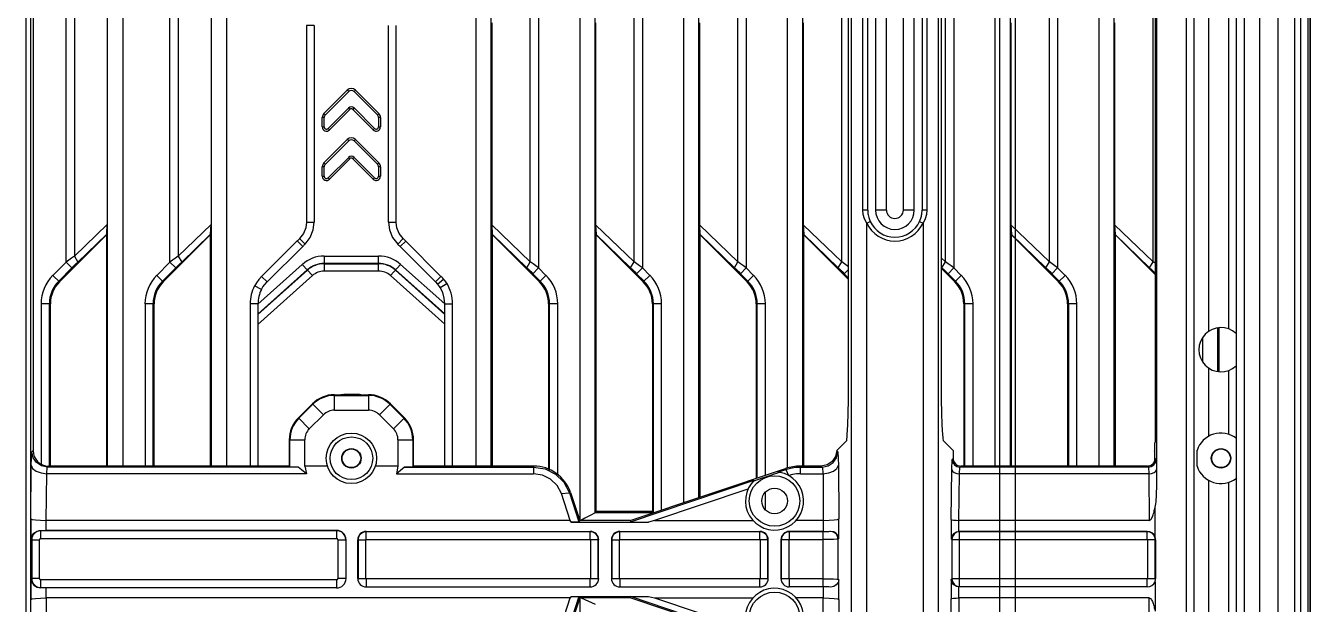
# Model space of a CAD drawing. Header units: millimetres. Extents: x -3132 to 28633, y 682 to 5849.
# Drawn here: x 23894 to 24059.4, y 2579.9 to 2654.5 of the extents above; entities that cross this region are included whole.
import ezdxf

# ---------------------------------------------------------------- set-up
doc = ezdxf.new("R2010")
doc.units = ezdxf.units.MM

# ---------------------------------------------------------------- blocks, each defined once
blk = doc.blocks.new('rtjg')
at = {"linetype": 'Continuous'}
for p, q in [((18584.99, 2275.81), (18584.99, 2508.9)), ((18598.36, 2275.81), (18598.36, 2508.9)), ((18582.99, 2275.81), (18582.99, 2507.99)), ((18596.36, 2275.81), (18596.36, 2507.99)), ((18736.69, 2026.71), (18736.69, 2500.91)), ((18737.58, 2500.5), (18737.58, 2027.12)), ((18737.87, 2027.12), (18737.87, 2500.5)), ((18733.7, 2496.98), (18733.7, 2030.64)), ((18731.37, 2031.98), (18731.37, 2495.64)), ((18729.37, 2494.41), (18729.37, 2033.21)), ((18630.42, 2487.27), (18630.42, 2275.81)), ((18632.41, 2275.81), (18632.41, 2485.28)), ((18643.79, 2473.9), (18643.79, 2268.81)), ((18645.78, 2269.79), (18645.78, 2471.91)), ((18657.16, 2460.53), (18657.16, 2271.1)), ((18659.15, 2271.77), (18659.15, 2458.54)), ((18670.53, 2447.16), (18670.53, 2275.56)), ((18672.52, 2275.81), (18672.52, 2445.17)), ((18678.76, 2431.12), (18678.76, 2096.5)), ((18690.02, 2103.73), (18690.02, 2423.89)), ((18697.27, 2420.42), (18697.27, 2275.81)), ((18572.44, 2418.77), (18572.44, 2108.85)), ((18573.06, 2418.77), (18573.06, 2108.85)), ((18573.39, 2418.77), (18573.39, 2277.8)), ((18699.26, 2275.81), (18699.26, 2418.43)), ((18678.43, 2286.08), (18678.43, 2416.54)), ((18690.35, 2416.54), (18690.35, 2286.08)), ((18710.64, 2407.05), (18710.64, 2275.81)), ((18727.37, 2405.97), (18727.37, 2293.48)), ((18728.37, 2121.65), (18728.37, 2405.97)), ((18712.63, 2275.81), (18712.63, 2405.06)), ((18680.27, 2308.81), (18680.27, 2398.81)), ((18680.89, 2308.81), (18680.89, 2398.81)), ((18681.89, 2398.81), (18681.89, 2308.81)), ((18683.3, 2308.81), (18683.3, 2398.81)), ((18685.47, 2398.81), (18685.47, 2308.81)), ((18686.89, 2308.81), (18686.89, 2398.81)), ((18687.89, 2398.81), (18687.89, 2308.81)), ((18688.51, 2398.81), (18688.51, 2308.81)), ((18721.89, 2396.04), (18721.89, 2131.58)), ((18717.89, 2394.42), (18717.89, 2278.83)), ((18718.1, 2394.42), (18718.1, 2272.9)), ((18722.89, 2395.32), (18722.89, 2132.3)), ((18724.83, 2293.19), (18724.83, 2395.32)), ((18638.5, 2338.49), (18638.5, 2301.34)), ((18651.87, 2338.49), (18651.87, 2301.34)), ((18665.24, 2338.49), (18665.24, 2301.34)), ((18691.98, 2338.49), (18691.98, 2301.34)), ((18705.35, 2338.49), (18705.35, 2301.34)), ((18577.64, 2302.08), (18577.64, 2337.75)), ((18578.71, 2336.98), (18578.71, 2302.85)), ((18591.01, 2302.08), (18591.01, 2337.75)), ((18592.08, 2336.98), (18592.08, 2302.85)), ((18637.43, 2302.12), (18637.43, 2337.71)), ((18650.8, 2302.12), (18650.8, 2337.71)), ((18664.17, 2302.12), (18664.17, 2337.71)), ((18677.54, 2302.12), (18677.54, 2337.71)), ((18690.91, 2302.12), (18690.91, 2337.71)), ((18704.28, 2302.12), (18704.28, 2337.71)), ((18717.65, 2302.12), (18717.65, 2337.71)), ((18582.95, 2332.88), (18582.95, 2306.95)), ((18596.32, 2332.88), (18596.32, 2306.95)), ((18632.47, 2332.92), (18632.47, 2306.91)), ((18645.84, 2332.92), (18645.84, 2306.91)), ((18659.21, 2332.92), (18659.21, 2306.91)), ((18672.58, 2332.92), (18672.58, 2306.91)), ((18699.32, 2332.92), (18699.32, 2306.91)), ((18712.69, 2332.92), (18712.69, 2306.91)), ((18609.61, 2332.57), (18608.61, 2332.57)), ((18608.61, 2332.57), (18608.61, 2307.26)), ((18609.61, 2332.57), (18609.61, 2307.26)), ((18619.16, 2307.26), (18619.16, 2332.57)), ((18620.16, 2307.26), (18620.16, 2332.57)), ((18613.86, 2324.25), (18610.86, 2321.25)), ((18611.04, 2321.08), (18614.04, 2324.08)), ((18614.04, 2324.08), (18613.86, 2324.25)), ((18614.92, 2324.25), (18614.74, 2324.08)), ((18614.74, 2324.08), (18617.74, 2321.08)), ((18617.92, 2321.25), (18614.92, 2324.25)), ((18610.86, 2321.25), (18611.04, 2321.08)), ((18614.04, 2321.96), (18611.4, 2319.32)), ((18611.58, 2319.14), (18614.21, 2321.78)), ((18614.21, 2321.78), (18614.04, 2321.96)), ((18614.74, 2321.96), (18614.57, 2321.78)), ((18614.57, 2321.78), (18617.2, 2319.14)), ((18617.38, 2319.32), (18614.74, 2321.96)), ((18617.74, 2321.08), (18617.92, 2321.25)), ((18610.89, 2320.72), (18610.64, 2320.72)), ((18610.64, 2319.53), (18610.64, 2320.72)), ((18610.89, 2319.53), (18610.89, 2320.72)), ((18618.14, 2320.72), (18617.89, 2320.72)), ((18617.89, 2320.72), (18617.89, 2319.53)), ((18618.14, 2320.72), (18618.14, 2319.53)), ((18610.64, 2319.53), (18610.89, 2319.53)), ((18611.4, 2319.32), (18611.58, 2319.14)), ((18617.2, 2319.14), (18617.38, 2319.32)), ((18617.89, 2319.53), (18618.14, 2319.53)), ((18613.86, 2317.89), (18610.86, 2314.89)), ((18611.04, 2314.71), (18614.04, 2317.71)), ((18614.04, 2317.71), (18613.86, 2317.89)), ((18614.92, 2317.89), (18614.74, 2317.71)), ((18614.74, 2317.71), (18617.74, 2314.71)), ((18617.92, 2314.89), (18614.92, 2317.89)), ((18610.86, 2314.89), (18611.04, 2314.71)), ((18614.04, 2315.59), (18611.4, 2312.96)), ((18611.58, 2312.78), (18614.21, 2315.42)), ((18614.21, 2315.42), (18614.04, 2315.59)), ((18614.74, 2315.59), (18614.57, 2315.42)), ((18614.57, 2315.42), (18617.2, 2312.78)), ((18617.38, 2312.96), (18614.74, 2315.59)), ((18617.74, 2314.71), (18617.92, 2314.89)), ((18610.89, 2314.36), (18610.64, 2314.36)), ((18610.64, 2313.17), (18610.64, 2314.36)), ((18610.64, 2313.17), (18610.89, 2313.17)), ((18610.89, 2313.17), (18610.89, 2314.36)), ((18618.14, 2314.36), (18617.89, 2314.36)), ((18617.89, 2314.36), (18617.89, 2313.17)), ((18617.89, 2313.17), (18618.14, 2313.17)), ((18618.14, 2314.36), (18618.14, 2313.17)), ((18611.4, 2312.96), (18611.58, 2312.78)), ((18617.2, 2312.78), (18617.38, 2312.96)), ((18680.89, 2308.81), (18680.27, 2308.81)), ((18680.32, 2308.23), (18680.27, 2308.81)), ((18680.49, 2307.67), (18680.32, 2308.23)), ((18680.89, 2308.81), (18680.92, 2308.33)), ((18683.3, 2308.81), (18681.89, 2308.81)), ((18686.89, 2308.81), (18685.47, 2308.81)), ((18687.85, 2308.29), (18687.89, 2308.81)), ((18688.51, 2308.81), (18687.89, 2308.81)), ((18688.46, 2308.24), (18688.29, 2307.67)), ((18688.51, 2308.81), (18688.46, 2308.24)), ((18582.95, 2306.95), (18578.71, 2302.85)), ((18582.88, 2305.69), (18582.95, 2306.95)), ((18596.32, 2306.95), (18592.08, 2302.85)), ((18596.25, 2305.69), (18596.32, 2306.95)), ((18608.61, 2307.26), (18609.61, 2307.26)), ((18619.16, 2307.26), (18620.16, 2307.26)), ((18632.47, 2306.91), (18632.54, 2305.64)), ((18637.43, 2302.12), (18632.47, 2306.91)), ((18650.8, 2302.12), (18645.84, 2306.91)), ((18645.84, 2306.91), (18645.91, 2305.64)), ((18664.17, 2302.12), (18659.21, 2306.91)), ((18659.21, 2306.91), (18659.28, 2305.64)), ((18672.58, 2306.91), (18672.65, 2305.64)), ((18677.54, 2302.12), (18672.58, 2306.91)), ((18680.76, 2307.13), (18680.49, 2307.67)), ((18680.76, 2307.13), (18681.21, 2307.34)), ((18680.76, 2220.49), (18680.76, 2307.13)), ((18681.07, 2307.71), (18681.21, 2307.34)), ((18687.57, 2307.34), (18687.72, 2307.75)), ((18687.57, 2307.34), (18688.02, 2307.13)), ((18688.29, 2307.67), (18688.02, 2307.13)), ((18688.02, 2307.13), (18688.02, 2220.49)), ((18704.28, 2302.12), (18699.32, 2306.91)), ((18699.32, 2306.91), (18699.39, 2305.64)), ((18717.65, 2302.12), (18712.69, 2306.91)), ((18712.69, 2306.91), (18712.76, 2305.64)), ((18576.79, 2299.55), (18582.85, 2305.61)), ((18579.17, 2302.11), (18582.88, 2305.69)), ((18582.85, 2305.61), (18582.88, 2305.69)), ((18582.85, 2305.61), (18582.85, 2275.81)), ((18590.16, 2299.55), (18596.22, 2305.61)), ((18592.54, 2302.11), (18596.25, 2305.69)), ((18596.22, 2305.61), (18596.25, 2305.69)), ((18596.22, 2305.61), (18596.22, 2275.81)), ((18607.42, 2304.83), (18602.82, 2300.25)), ((18608.12, 2304.12), (18607.42, 2304.83)), ((18608.43, 2304.43), (18607.72, 2305.13)), ((18620.35, 2304.42), (18621.06, 2305.13)), ((18621.39, 2304.8), (18620.68, 2304.09)), ((18625.93, 2300.26), (18621.39, 2304.8)), ((18632.55, 2305.64), (18636.97, 2301.37)), ((18632.56, 2275.81), (18632.56, 2305.62)), ((18632.56, 2305.62), (18638.61, 2299.55)), ((18645.92, 2305.64), (18650.34, 2301.37)), ((18645.93, 2305.62), (18651.98, 2299.55)), ((18645.93, 2269.94), (18645.93, 2305.62)), ((18659.29, 2305.64), (18663.71, 2301.37)), ((18659.3, 2305.62), (18665.35, 2299.55)), ((18659.3, 2271.82), (18659.3, 2305.62)), ((18672.66, 2305.64), (18677.08, 2301.37)), ((18672.67, 2275.81), (18672.67, 2305.62)), ((18672.67, 2305.62), (18678.43, 2299.85)), ((18699.4, 2305.64), (18703.82, 2301.37)), ((18699.41, 2305.62), (18705.46, 2299.55)), ((18699.41, 2275.81), (18699.41, 2305.62)), ((18712.77, 2305.64), (18717.19, 2301.37)), ((18712.78, 2305.62), (18717.89, 2300.5)), ((18712.78, 2275.81), (18712.78, 2305.62)), ((18603.53, 2299.54), (18608.12, 2304.12)), ((18620.68, 2304.09), (18625.23, 2299.54)), ((18577.64, 2302.08), (18575.95, 2300.39)), ((18578.39, 2301.34), (18577.64, 2302.08)), ((18578.71, 2302.85), (18579.17, 2302.11)), ((18591.01, 2302.08), (18589.32, 2300.39)), ((18591.76, 2301.34), (18591.01, 2302.08)), ((18592.08, 2302.85), (18592.54, 2302.11)), ((18608.07, 2301.8), (18602.36, 2296.68)), ((18609.37, 2300.35), (18608.07, 2301.8)), ((18610.89, 2302.88), (18617.9, 2302.88)), ((18610.89, 2302.88), (18610.89, 2300.94)), ((18617.9, 2301.93), (18610.89, 2301.93)), ((18610.89, 2301.89), (18617.9, 2301.89)), ((18617.9, 2300.94), (18617.9, 2302.88)), ((18620.71, 2301.8), (18619.42, 2300.36)), ((18626.42, 2296.71), (18620.71, 2301.8)), ((18636.97, 2301.37), (18637.43, 2302.12)), ((18650.34, 2301.37), (18650.8, 2302.12)), ((18663.71, 2301.37), (18664.17, 2302.12)), ((18677.08, 2301.37), (18677.54, 2302.12)), ((18690.91, 2302.12), (18690.35, 2302.66)), ((18690.45, 2301.37), (18690.91, 2302.12)), ((18703.82, 2301.37), (18704.28, 2302.12)), ((18717.19, 2301.37), (18717.65, 2302.12)), ((18717.89, 2301.95), (18717.65, 2302.12)), ((18575.95, 2300.39), (18576.79, 2299.55)), ((18576.7, 2299.65), (18578.39, 2301.34)), ((18589.32, 2300.39), (18590.16, 2299.55)), ((18590.07, 2299.65), (18591.76, 2301.34)), ((18608.7, 2301.09), (18602.36, 2295.4)), ((18602.36, 2295.34), (18608.73, 2301.06)), ((18602.36, 2294.07), (18609.37, 2300.35)), ((18603.53, 2299.54), (18602.82, 2300.25)), ((18617.9, 2300.94), (18610.89, 2300.94)), ((18619.42, 2300.36), (18626.42, 2294.09)), ((18620.05, 2301.06), (18626.42, 2295.36)), ((18626.42, 2295.42), (18620.08, 2301.1)), ((18625.23, 2299.54), (18625.93, 2300.26)), ((18625.5, 2299.25), (18626.27, 2299.89)), ((18638.5, 2301.34), (18637.76, 2300.6)), ((18638.71, 2299.65), (18637.76, 2300.6)), ((18639.45, 2300.39), (18638.5, 2301.34)), ((18638.61, 2299.55), (18639.45, 2300.39)), ((18651.87, 2301.34), (18651.13, 2300.6)), ((18652.08, 2299.65), (18651.13, 2300.6)), ((18652.82, 2300.39), (18651.87, 2301.34)), ((18651.98, 2299.55), (18652.82, 2300.39)), ((18665.24, 2301.34), (18664.5, 2300.6)), ((18665.45, 2299.65), (18664.5, 2300.6)), ((18666.19, 2300.39), (18665.24, 2301.34)), ((18665.35, 2299.55), (18666.19, 2300.39)), ((18678.43, 2301.16), (18677.87, 2300.6)), ((18678.43, 2300.04), (18677.87, 2300.6)), ((18690.35, 2301.3), (18692.09, 2299.55)), ((18691.98, 2301.34), (18691.24, 2300.6)), ((18692.19, 2299.65), (18691.24, 2300.6)), ((18692.93, 2300.39), (18691.98, 2301.34)), ((18692.09, 2299.55), (18692.93, 2300.39)), ((18705.35, 2301.34), (18704.61, 2300.6)), ((18705.56, 2299.65), (18704.61, 2300.6)), ((18706.3, 2300.39), (18705.35, 2301.34)), ((18705.46, 2299.55), (18706.3, 2300.39)), ((18602.81, 2298.56), (18601.91, 2299.02)), ((18625.82, 2298.83), (18626.67, 2299.36)), ((18575.62, 2296.73), (18574.44, 2296.73)), ((18574.44, 2296.73), (18574.44, 2276.05)), ((18575.49, 2275.81), (18575.49, 2296.73)), ((18575.62, 2275.81), (18575.62, 2296.73)), ((18588.99, 2296.73), (18587.81, 2296.73)), ((18587.81, 2296.73), (18587.81, 2275.81)), ((18588.86, 2275.81), (18588.86, 2296.73)), ((18588.99, 2275.81), (18588.99, 2296.73)), ((18602.36, 2296.73), (18601.36, 2296.73)), ((18601.36, 2296.73), (18601.36, 2275.81)), ((18602.36, 2296.73), (18602.36, 2275.81)), ((18626.42, 2296.71), (18627.42, 2296.72)), ((18626.42, 2275.81), (18626.42, 2296.71)), ((18627.42, 2275.81), (18627.42, 2296.71)), ((18640.97, 2296.73), (18639.78, 2296.73)), ((18639.78, 2296.73), (18639.78, 2275.37)), ((18639.92, 2275.3), (18639.92, 2296.73)), ((18640.97, 2274.68), (18640.97, 2296.73)), ((18654.34, 2296.73), (18653.15, 2296.73)), ((18653.15, 2296.73), (18653.15, 2269.94)), ((18653.29, 2269.81), (18653.29, 2296.73)), ((18654.34, 2270.16), (18654.34, 2296.73)), ((18667.71, 2296.73), (18666.52, 2296.73)), ((18666.52, 2296.73), (18666.52, 2274.24)), ((18666.66, 2274.28), (18666.66, 2296.73)), ((18667.71, 2274.63), (18667.71, 2296.73)), ((18694.45, 2296.73), (18693.26, 2296.73)), ((18693.26, 2296.73), (18693.26, 2275.81)), ((18693.4, 2275.81), (18693.4, 2296.73)), ((18694.45, 2275.81), (18694.45, 2296.73)), ((18707.82, 2296.73), (18706.63, 2296.73)), ((18706.63, 2296.73), (18706.63, 2275.81)), ((18706.77, 2275.81), (18706.77, 2296.73)), ((18707.82, 2275.81), (18707.82, 2296.73)), ((18726, 2288.02), (18726, 2293.6)), ((18726.15, 2288), (18726.15, 2293.62)), ((18724.01, 2292.35), (18724.01, 2289.27)), ((18728.32, 2292.9), (18728.32, 2288.72)), ((18724.83, 2279.66), (18724.83, 2288.43)), ((18727.37, 2288.13), (18727.37, 2279.91)), ((18612.2, 2285.01), (18612.37, 2285.01)), ((18612.2, 2283.01), (18612.2, 2285.01)), ((18612.2, 2284.92), (18616.58, 2284.92)), ((18613.36, 2285.04), (18613.45, 2285.08)), ((18613.45, 2285.08), (18615.32, 2285.08)), ((18615.42, 2285.04), (18615.32, 2285.08)), ((18616.41, 2285.01), (18616.58, 2285.01)), ((18616.58, 2285.01), (18616.58, 2283.01)), ((18607.56, 2282.03), (18609.37, 2283.84)), ((18607.62, 2281.97), (18609.43, 2283.77)), ((18609.37, 2283.84), (18610.78, 2282.42)), ((18618, 2282.42), (18619.41, 2283.84)), ((18619.35, 2283.77), (18621.15, 2281.97)), ((18619.41, 2283.84), (18621.22, 2282.03)), ((18608.97, 2280.62), (18607.56, 2282.03)), ((18610.78, 2282.42), (18608.97, 2280.62)), ((18612.2, 2283.01), (18616.58, 2283.01)), ((18619.8, 2280.62), (18618, 2282.42)), ((18621.22, 2282.03), (18619.8, 2280.62)), ((18606.39, 2279.2), (18608.39, 2279.2)), ((18606.39, 2279.2), (18606.39, 2275.81)), ((18606.48, 2275.72), (18606.48, 2279.2)), ((18608.39, 2275.81), (18608.39, 2279.2)), ((18620.39, 2279.2), (18622.39, 2279.2)), ((18620.39, 2279.2), (18620.39, 2275.81)), ((18622.3, 2279.2), (18622.3, 2275.72)), ((18622.39, 2275.81), (18622.39, 2279.2)), ((18676.89, 2277.81), (18678.18, 2279.1)), ((18690.6, 2279.1), (18691.89, 2277.81)), ((18728.32, 2279.42), (18728.32, 2274.2)), ((18573.16, 2275.94), (18573.24, 2277.65)), ((18573.39, 2277.8), (18573.24, 2277.65)), ((18677.04, 2277.65), (18676.89, 2277.8)), ((18677.04, 2277.65), (18677.11, 2275.94)), ((18691.7, 2275.38), (18691.75, 2276.67)), ((18691.89, 2276.8), (18691.75, 2276.67)), ((18691.89, 2277.81), (18691.89, 2276.8)), ((18717.82, 2277.74), (18717.86, 2277.84)), ((18717.82, 2277.74), (18717.82, 2276.46)), ((18718.03, 2276.67), (18717.89, 2276.8)), ((18723.31, 2275.78), (18723.31, 2277.84)), ((18573.11, 2269.02), (18573.16, 2275.94)), ((18575.17, 2274.83), (18575.21, 2275.68)), ((18607.55, 2275.68), (18575.21, 2275.68)), ((18575.25, 2275.68), (18575.38, 2275.81)), ((18606.39, 2275.81), (18575.38, 2275.81)), ((18606.39, 2275.81), (18606.48, 2275.72)), ((18608.6, 2274.83), (18607.55, 2275.68)), ((18611.3, 2275.81), (18608.39, 2275.81)), ((18608.39, 2275.81), (18608.6, 2274.83)), ((18620.39, 2275.81), (18617.48, 2275.81)), ((18620.39, 2275.81), (18620.18, 2274.83)), ((18621.23, 2275.68), (18620.18, 2274.83)), ((18622.3, 2275.72), (18621.23, 2275.68)), ((18621.23, 2275.68), (18637.86, 2275.68)), ((18622.39, 2275.81), (18622.3, 2275.72)), ((18637.86, 2275.81), (18622.39, 2275.81)), ((18637.86, 2275.81), (18637.86, 2274.83)), ((18650.31, 2268.81), (18670.3, 2275.5)), ((18669.33, 2275.03), (18670.34, 2275.38)), ((18670.3, 2275.5), (18670.34, 2275.38)), ((18670.35, 2275.38), (18670.69, 2274.6)), ((18674.9, 2275.81), (18672.21, 2275.81)), ((18672.21, 2274.83), (18672.21, 2275.81)), ((18672.21, 2275.68), (18675.03, 2275.68)), ((18674.9, 2275.81), (18675.03, 2275.68)), ((18675.07, 2275.68), (18675.1, 2274.83)), ((18677.11, 2275.94), (18677.16, 2269.02)), ((18691.65, 2268.91), (18691.7, 2275.38)), ((18692.7, 2274.83), (18692.74, 2275.68)), ((18717.04, 2275.68), (18692.74, 2275.68)), ((18692.76, 2275.68), (18692.89, 2275.81)), ((18716.89, 2275.81), (18692.89, 2275.81)), ((18716.89, 2275.81), (18717.02, 2275.68)), ((18717.04, 2275.68), (18717.08, 2274.83)), ((18718.08, 2275.38), (18718.1, 2272.9)), ((18575.1, 2268.81), (18575.15, 2274.83)), ((18608.6, 2274.83), (18575.15, 2274.83)), ((18620.18, 2274.83), (18637.86, 2274.83)), ((18650.34, 2268.63), (18666.28, 2274.01)), ((18667.18, 2274.19), (18666.83, 2274.07)), ((18667.6, 2274.33), (18667.18, 2274.19)), ((18668.51, 2274.63), (18667.6, 2274.33)), ((18668.86, 2274.75), (18668.51, 2274.63)), ((18669.15, 2274.85), (18668.86, 2274.75)), ((18669.27, 2274.89), (18669.15, 2274.85)), ((18672.21, 2274.83), (18675.1, 2274.83)), ((18675.13, 2274.83), (18675.17, 2268.81)), ((18692.64, 2268.81), (18692.69, 2274.83)), ((18717.09, 2274.83), (18692.69, 2274.83)), ((18717.09, 2274.83), (18717.14, 2268.81)), ((18724.83, 2253.66), (18724.83, 2273.96)), ((18727.37, 2273.71), (18727.37, 2253.91)), ((18641.43, 2272.26), (18642.45, 2272.38)), ((18642.58, 2268.81), (18641.43, 2272.26)), ((18642.46, 2272.35), (18642.6, 2272.4)), ((18642.46, 2272.35), (18643.67, 2268.63)), ((18642.6, 2272.4), (18643.8, 2268.81)), ((18665.46, 2272.83), (18653.43, 2268.81)), ((18667.71, 2270.19), (18667.71, 2272.43)), ((18717.89, 2266.71), (18717.89, 2270.52)), ((18573.11, 2269.02), (18573.11, 2266.31)), ((18642.58, 2268.81), (18575.1, 2268.81)), ((18575.1, 2267.52), (18575.1, 2268.81)), ((18642.7, 2268.6), (18642.58, 2268.81)), ((18643.67, 2268.63), (18642.7, 2268.6)), ((18642.7, 2268.6), (18652.67, 2268.6)), ((18643.8, 2268.81), (18643.67, 2268.63)), ((18650.31, 2268.81), (18643.8, 2268.81)), ((18645.79, 2269.79), (18645.13, 2269.44)), ((18645.79, 2269.8), (18645.83, 2269.84)), ((18653.26, 2269.8), (18645.79, 2269.8)), ((18645.83, 2269.84), (18645.93, 2269.94)), ((18653.15, 2269.94), (18645.93, 2269.94)), ((18650.31, 2268.81), (18650.34, 2268.63)), ((18650.34, 2268.63), (18652.67, 2268.6)), ((18653.43, 2268.81), (18652.67, 2268.6)), ((18653.29, 2269.81), (18653.15, 2269.94)), ((18653.43, 2268.81), (18666.09, 2268.81)), ((18675.17, 2268.81), (18671.68, 2268.81)), ((18675.17, 2268.81), (18675.17, 2267.39)), ((18677.16, 2266.46), (18677.16, 2269.02)), ((18691.65, 2268.91), (18691.65, 2266.42)), ((18717.14, 2268.81), (18692.64, 2268.81)), ((18692.64, 2267.39), (18692.64, 2268.81)), ((18612.49, 2267.48), (18574.39, 2267.48)), ((18574.39, 2266.48), (18574.39, 2267.48)), ((18612.49, 2267.52), (18575.1, 2267.52)), ((18612.49, 2267.52), (18612.49, 2266.48)), ((18616.29, 2267.39), (18645.16, 2267.39)), ((18616.29, 2266.35), (18616.29, 2267.39)), ((18645.16, 2267.34), (18616.29, 2267.34)), ((18645.16, 2266.35), (18645.16, 2267.34)), ((18648.96, 2267.39), (18666.99, 2267.39)), ((18648.96, 2266.35), (18648.96, 2267.39)), ((18666.99, 2267.34), (18648.96, 2267.34)), ((18666.99, 2266.35), (18666.99, 2267.34)), ((18675.17, 2267.39), (18670.79, 2267.39)), ((18675.1, 2267.34), (18670.79, 2267.34)), ((18670.79, 2267.34), (18670.79, 2266.35)), ((18675.1, 2267.34), (18675.1, 2260.28)), ((18676.11, 2267.39), (18676.09, 2267.38)), ((18716.89, 2267.39), (18692.68, 2267.39)), ((18692.72, 2267.34), (18692.68, 2267.39)), ((18716.89, 2267.34), (18692.72, 2267.34)), ((18692.72, 2260.28), (18692.72, 2267.34)), ((18716.89, 2266.35), (18716.89, 2267.39)), ((18573.11, 2266.31), (18574.22, 2266.31)), ((18573.22, 2266.31), (18573.22, 2261.31)), ((18574.22, 2261.31), (18574.22, 2266.31)), ((18574.39, 2266.48), (18612.49, 2266.48)), ((18612.66, 2266.31), (18613.7, 2266.31)), ((18612.66, 2266.31), (18612.66, 2261.31)), ((18613.7, 2261.31), (18613.7, 2266.31)), ((18615.21, 2266.31), (18616.25, 2266.31)), ((18615.21, 2261.31), (18615.21, 2266.31)), ((18615.26, 2266.31), (18615.26, 2261.31)), ((18616.25, 2266.35), (18645.19, 2266.35)), ((18616.25, 2261.27), (18616.25, 2266.35)), ((18645.19, 2266.35), (18645.19, 2261.27)), ((18646.19, 2266.31), (18645.19, 2266.31)), ((18646.19, 2261.31), (18646.19, 2266.31)), ((18646.23, 2261.31), (18646.23, 2266.31)), ((18647.88, 2266.31), (18648.92, 2266.31)), ((18647.88, 2266.31), (18647.88, 2261.31)), ((18647.92, 2266.31), (18647.92, 2261.31)), ((18648.92, 2266.35), (18667.03, 2266.35)), ((18648.92, 2261.27), (18648.92, 2266.35)), ((18667.03, 2266.35), (18667.03, 2261.27)), ((18668.02, 2266.31), (18667.03, 2266.31)), ((18668.02, 2261.31), (18668.02, 2266.31)), ((18668.07, 2261.31), (18668.07, 2266.31)), ((18669.71, 2266.31), (18669.71, 2261.31)), ((18670.75, 2266.31), (18669.76, 2266.31)), ((18669.76, 2266.31), (18669.76, 2261.31)), ((18670.75, 2266.35), (18675.1, 2266.35)), ((18670.75, 2261.27), (18670.75, 2266.35)), ((18677.09, 2266.38), (18677.16, 2266.46)), ((18677.09, 2261.24), (18677.09, 2266.38)), ((18691.65, 2266.42), (18691.72, 2266.35)), ((18691.72, 2266.35), (18716.93, 2266.35)), ((18691.72, 2266.35), (18691.72, 2261.27)), ((18716.93, 2266.35), (18716.93, 2261.27)), ((18717.92, 2266.31), (18716.93, 2266.31)), ((18717.92, 2261.31), (18717.92, 2266.31)), ((18717.97, 2266.31), (18717.97, 2261.31)), ((18574.22, 2261.31), (18573.11, 2261.31)), ((18573.11, 2261.31), (18573.11, 2258.6)), ((18612.49, 2261.14), (18574.39, 2261.14)), ((18574.39, 2260.1), (18574.39, 2261.14)), ((18574.39, 2260.14), (18612.49, 2260.14)), ((18612.49, 2260.1), (18575.1, 2260.1)), ((18575.1, 2258.81), (18575.1, 2260.1)), ((18612.49, 2261.14), (18612.49, 2260.14)), ((18613.66, 2261.31), (18612.66, 2261.31)), ((18615.26, 2261.31), (18616.25, 2261.31)), ((18645.19, 2261.27), (18616.25, 2261.27)), ((18616.29, 2261.27), (18616.29, 2260.28)), ((18616.29, 2260.23), (18645.16, 2260.23)), ((18645.16, 2260.28), (18645.16, 2261.27)), ((18645.19, 2261.31), (18646.19, 2261.31)), ((18647.92, 2261.31), (18648.92, 2261.31)), ((18667.03, 2261.27), (18648.92, 2261.27)), ((18648.96, 2261.27), (18648.96, 2260.28)), ((18648.96, 2260.23), (18666.99, 2260.23)), ((18666.99, 2260.28), (18666.99, 2261.27)), ((18667.03, 2261.31), (18668.02, 2261.31)), ((18669.76, 2261.31), (18670.75, 2261.31)), ((18675.1, 2261.27), (18670.75, 2261.27)), ((18670.79, 2261.27), (18670.79, 2260.28)), ((18675.17, 2260.23), (18670.79, 2260.23)), ((18675.17, 2260.23), (18675.17, 2258.81)), ((18676.11, 2260.22), (18676.09, 2260.24)), ((18677.09, 2261.24), (18677.16, 2261.16)), ((18677.16, 2258.6), (18677.16, 2261.16)), ((18691.65, 2261.19), (18691.72, 2261.27)), ((18691.65, 2261.19), (18691.65, 2258.7)), ((18716.93, 2261.27), (18691.72, 2261.27)), ((18716.89, 2260.23), (18692.64, 2260.23)), ((18692.64, 2258.81), (18692.64, 2260.23)), ((18692.72, 2260.28), (18716.89, 2260.28)), ((18716.89, 2260.28), (18716.89, 2261.27)), ((18716.93, 2261.31), (18717.92, 2261.31)), ((18717.89, 2260.91), (18717.89, 2257.1)), ((18573.16, 2251.68), (18573.11, 2258.6)), ((18642.58, 2258.81), (18575.1, 2258.81)), ((18575.1, 2258.81), (18575.15, 2252.79)), ((18641.43, 2255.36), (18642.58, 2258.81)), ((18643.67, 2258.99), (18642.46, 2255.27)), ((18642.7, 2259.02), (18642.58, 2258.81)), ((18643.8, 2258.81), (18642.6, 2255.22)), ((18642.7, 2259.02), (18652.67, 2259.02)), ((18642.7, 2259.02), (18643.67, 2258.99)), ((18643.8, 2258.81), (18643.67, 2258.99)), ((18643.79, 2258.81), (18643.79, 2053.72)), ((18650.31, 2258.81), (18643.8, 2258.81)), ((18643.98, 2258.81), (18645.79, 2257.99)), ((18650.31, 2258.81), (18650.34, 2258.99)), ((18670.3, 2252.12), (18650.31, 2258.81)), ((18650.34, 2258.99), (18652.67, 2259.02)), ((18666.28, 2253.61), (18650.34, 2258.99)), ((18652.67, 2259.02), (18653.43, 2258.81)), ((18653.43, 2258.81), (18666.09, 2258.81)), ((18653.43, 2258.81), (18665.46, 2254.78)), ((18675.17, 2258.81), (18671.68, 2258.81)), ((18675.13, 2252.79), (18675.17, 2258.81)), ((18677.16, 2258.6), (18677.11, 2251.68)), ((18691.7, 2252.23), (18691.65, 2258.7)), ((18717.14, 2258.81), (18692.64, 2258.81)), ((18692.64, 2258.81), (18692.69, 2252.79)), ((18717.09, 2252.79), (18717.14, 2258.81))]:
    blk.add_line(p, q, dxfattribs=at)
for points in [[(18608.61, 2307.26), (18608.51, 2306.5), (18608.21, 2305.78), (18607.72, 2305.13)], [(18608.43, 2304.43), (18609.08, 2305.28), (18609.48, 2306.24), (18609.61, 2307.26)], [(18619.16, 2307.26), (18619.3, 2306.24), (18619.7, 2305.28), (18620.35, 2304.42)], [(18621.06, 2305.13), (18620.56, 2305.77), (18620.26, 2306.5), (18620.16, 2307.26)], [(18632.55, 2305.61), (18632.55, 2305.62), (18632.55, 2305.63), (18632.55, 2305.64)], [(18645.92, 2305.61), (18645.92, 2305.62), (18645.92, 2305.63), (18645.92, 2305.64)], [(18659.29, 2305.61), (18659.29, 2305.62), (18659.29, 2305.63), (18659.29, 2305.64)], [(18672.66, 2305.61), (18672.66, 2305.62), (18672.66, 2305.63), (18672.66, 2305.64)], [(18699.4, 2305.61), (18699.4, 2305.62), (18699.4, 2305.63), (18699.4, 2305.64)], [(18712.77, 2305.61), (18712.77, 2305.62), (18712.77, 2305.63), (18712.77, 2305.64)], [(18578.71, 2302.85), (18578.36, 2302.6), (18578, 2302.35), (18577.64, 2302.08)], [(18578.39, 2301.34), (18578.66, 2301.61), (18578.92, 2301.86), (18579.17, 2302.11)], [(18592.08, 2302.85), (18591.73, 2302.6), (18591.37, 2302.35), (18591.01, 2302.08)], [(18591.76, 2301.34), (18592.03, 2301.61), (18592.29, 2301.86), (18592.54, 2302.11)], [(18638.5, 2301.34), (18638.14, 2301.61), (18637.78, 2301.87), (18637.43, 2302.12)], [(18651.87, 2301.34), (18651.51, 2301.61), (18651.15, 2301.87), (18650.8, 2302.12)], [(18665.24, 2301.34), (18664.88, 2301.61), (18664.52, 2301.87), (18664.17, 2302.12)], [(18678.43, 2301.48), (18678.25, 2301.61), (18677.89, 2301.87), (18677.54, 2302.12)], [(18691.98, 2301.34), (18691.62, 2301.61), (18691.26, 2301.87), (18690.91, 2302.12)], [(18705.35, 2301.34), (18704.99, 2301.61), (18704.63, 2301.87), (18704.28, 2302.12)], [(18602.82, 2300.25), (18602.46, 2299.85), (18602.16, 2299.44), (18601.91, 2299.01)], [(18626.27, 2299.89), (18626.15, 2300.02), (18626.04, 2300.14), (18625.93, 2300.26)], [(18626.67, 2299.36), (18626.54, 2299.54), (18626.41, 2299.72), (18626.27, 2299.89)], [(18636.97, 2301.37), (18637.23, 2301.13), (18637.49, 2300.87), (18637.76, 2300.6)], [(18650.34, 2301.37), (18650.6, 2301.13), (18650.86, 2300.87), (18651.13, 2300.6)], [(18663.71, 2301.37), (18663.97, 2301.13), (18664.23, 2300.87), (18664.5, 2300.6)], [(18677.08, 2301.37), (18677.34, 2301.13), (18677.6, 2300.87), (18677.87, 2300.6)], [(18690.45, 2301.37), (18690.71, 2301.13), (18690.97, 2300.87), (18691.24, 2300.6)], [(18703.82, 2301.37), (18704.08, 2301.13), (18704.34, 2300.87), (18704.61, 2300.6)], [(18717.19, 2301.37), (18717.45, 2301.13), (18717.71, 2300.87), (18717.89, 2300.69)], [(18602.81, 2298.56), (18603, 2298.9), (18603.24, 2299.22), (18603.53, 2299.54)], [(18625.23, 2299.54), (18625.32, 2299.45), (18625.41, 2299.35), (18625.5, 2299.25)], [(18625.82, 2298.83), (18625.72, 2298.97), (18625.62, 2299.11), (18625.5, 2299.25)], [(18626.42, 2296.71), (18626.35, 2297.45), (18626.15, 2298.16), (18625.82, 2298.83)], [(18615.42, 2285.04), (18615.59, 2285.02), (18615.95, 2285.01), (18616.41, 2285.01)], [(18678.26, 2279.85), (18678.33, 2281.11), (18678.38, 2282.62), (18678.41, 2284.32), (18678.43, 2286.08)], [(18690.35, 2286.08), (18690.36, 2284.36), (18690.39, 2282.66), (18690.45, 2281.13), (18690.52, 2279.85)], [(18575.21, 2275.68), (18574.47, 2275.84), (18573.84, 2276.26), (18573.4, 2276.89), (18573.24, 2277.65)], [(18676.89, 2277.81), (18676.74, 2277.04), (18676.3, 2276.39), (18675.66, 2275.96), (18674.9, 2275.81)], [(18675.03, 2275.68), (18675.8, 2275.84), (18676.44, 2276.26), (18676.87, 2276.89), (18677.04, 2277.65)], [(18691.75, 2276.67), (18691.83, 2276.29), (18692.05, 2275.97), (18692.37, 2275.76), (18692.76, 2275.68)], [(18717.02, 2275.68), (18717.4, 2275.75), (18717.72, 2275.96), (18717.94, 2276.28), (18718.03, 2276.67)], [(18573.16, 2275.94), (18573.34, 2275.51), (18573.79, 2275.16), (18574.42, 2274.92), (18575.17, 2274.83)], [(18637.86, 2275.68), (18639.34, 2275.45), (18640.68, 2274.77), (18641.76, 2273.72), (18642.46, 2272.35)], [(18669.55, 2275), (18669.54, 2275), (18669.51, 2274.98), (18669.45, 2274.96), (18669.37, 2274.93), (18669.27, 2274.89)], [(18670.34, 2275.38), (18670.96, 2275.55), (18671.58, 2275.65), (18672.21, 2275.68)], [(18675.1, 2274.83), (18675.86, 2274.92), (18676.49, 2275.16), (18676.93, 2275.51), (18677.11, 2275.94)], [(18691.7, 2275.38), (18691.79, 2275.17), (18692.02, 2274.99), (18692.35, 2274.87), (18692.7, 2274.83)], [(18717.08, 2274.83), (18717.43, 2274.87), (18717.76, 2274.99), (18717.99, 2275.17), (18718.08, 2275.38)], [(18641.43, 2272.26), (18640.88, 2273.31), (18640.05, 2274.13), (18639, 2274.65), (18637.86, 2274.83)], [(18666.43, 2273.94), (18666.33, 2273.91), (18666.24, 2273.89), (18666.18, 2273.87), (18666.15, 2273.86), (18666.14, 2273.86)], [(18666.83, 2274.07), (18666.55, 2273.98), (18666.43, 2273.94)], [(18672.21, 2274.83), (18671.7, 2274.8), (18671.2, 2274.72), (18670.71, 2274.59)], [(18717.14, 2268.81), (18717.22, 2268.82), (18717.29, 2268.87), (18717.36, 2268.94), (18717.43, 2269.02), (18717.49, 2269.13), (18717.55, 2269.25), (18717.6, 2269.38), (18717.66, 2269.53), (18717.71, 2269.69), (18717.76, 2269.87), (18717.8, 2270.07), (18717.85, 2270.28), (18717.89, 2270.52)], [(18573.11, 2269.02), (18573.28, 2268.94), (18573.72, 2268.87), (18574.36, 2268.83), (18575.1, 2268.81)], [(18645.13, 2269.44), (18644.47, 2269.08), (18643.95, 2268.81)], [(18675.17, 2268.81), (18675.92, 2268.83), (18676.56, 2268.87), (18676.99, 2268.94), (18677.16, 2269.02)], [(18691.65, 2268.91), (18691.73, 2268.88), (18691.95, 2268.84), (18692.27, 2268.82), (18692.64, 2268.81)], [(18573.11, 2266.31), (18573.23, 2266.78), (18573.5, 2267.17), (18573.9, 2267.43), (18574.39, 2267.52)], [(18676.09, 2267.38), (18676.01, 2267.36), (18675.79, 2267.35), (18675.47, 2267.35), (18675.1, 2267.34)], [(18677.09, 2266.38), (18677.01, 2266.76), (18676.81, 2267.07), (18676.48, 2267.3), (18676.09, 2267.38)], [(18677.16, 2266.46), (18677.07, 2266.82), (18676.84, 2267.12), (18676.51, 2267.32), (18676.11, 2267.39)], [(18692.68, 2267.39), (18692.29, 2267.31), (18691.97, 2267.11), (18691.74, 2266.8), (18691.65, 2266.42)], [(18692.72, 2267.34), (18692.34, 2267.27), (18692.02, 2267.05), (18691.8, 2266.73), (18691.72, 2266.35)], [(18677.09, 2266.38), (18676.92, 2266.37), (18676.48, 2266.36), (18675.84, 2266.35), (18675.1, 2266.35)], [(18573.11, 2261.31), (18573.23, 2260.84), (18573.5, 2260.45), (18573.91, 2260.19), (18574.39, 2260.1)], [(18675.1, 2261.27), (18675.84, 2261.27), (18676.48, 2261.26), (18676.92, 2261.25), (18677.09, 2261.24)], [(18677.16, 2261.16), (18677.07, 2260.8), (18676.84, 2260.5), (18676.51, 2260.29), (18676.11, 2260.22)], [(18692.64, 2260.24), (18692.29, 2260.31), (18691.97, 2260.51), (18691.74, 2260.81), (18691.65, 2261.19)], [(18691.72, 2261.27), (18691.8, 2260.89), (18692.02, 2260.57), (18692.34, 2260.35), (18692.72, 2260.28)], [(18573.11, 2258.6), (18573.28, 2258.68), (18573.72, 2258.75), (18574.36, 2258.79), (18575.1, 2258.81)], [(18675.17, 2258.81), (18675.92, 2258.79), (18676.56, 2258.75), (18676.99, 2258.68), (18677.16, 2258.6)], [(18691.65, 2258.7), (18691.73, 2258.74), (18691.95, 2258.78), (18692.27, 2258.8), (18692.64, 2258.81)], [(18717.14, 2258.81), (18717.22, 2258.79), (18717.29, 2258.75), (18717.36, 2258.68), (18717.43, 2258.59), (18717.49, 2258.49), (18717.55, 2258.37), (18717.6, 2258.24), (18717.66, 2258.09), (18717.71, 2257.93), (18717.76, 2257.75), (18717.8, 2257.55), (18717.85, 2257.33), (18717.89, 2257.1)]]:
    blk.add_lwpolyline(points, dxfattribs=at)
for centre, radius in [((18614.39, 2276.81), 3.25), ((18614.39, 2276.81), 2.75), ((18614.39, 2276.81), 1.25), ((18614.39, 2276.81), 1.2), ((18726.39, 2276.81), 1.25), ((18726.39, 2276.81), 1.2), ((18668.89, 2271.31), 3.25), ((18668.89, 2271.31), 1.65), ((18668.89, 2256.31), 3.25)]:
    blk.add_circle(centre, radius, dxfattribs=at)
for centre, radius, start, end in [((18614.39, 2323.72), 0.75, 45, 135), ((18614.39, 2323.72), 0.5, 45, 135), ((18611.39, 2320.72), 0.75, 135, 179.9999), ((18614.39, 2321.6), 0.5, 45, 135), ((18614.39, 2321.6), 0.25, 45, 135), ((18617.39, 2320.72), 0.75, 0, 45), ((18611.39, 2320.72), 0.5, 135, 180), ((18617.39, 2320.72), 0.5, 0, 45), ((18611.19, 2319.53), 0.55, 180, 315), ((18611.19, 2319.53), 0.3, 180, 315), ((18614.39, 2317.36), 0.75, 45, 135), ((18617.59, 2319.53), 0.55, 225.0001, 0), ((18617.59, 2319.53), 0.3, 225.0001, 0), ((18614.39, 2317.36), 0.5, 45, 135), ((18611.39, 2314.36), 0.75, 135, 179.9999), ((18611.39, 2314.36), 0.5, 135, 180), ((18614.39, 2315.24), 0.5, 45, 135), ((18614.39, 2315.24), 0.25, 45, 135), ((18617.39, 2314.36), 0.5, 0, 45), ((18617.39, 2314.36), 0.75, 0, 45), ((18611.19, 2313.17), 0.55, 180, 315), ((18611.19, 2313.17), 0.3, 180, 315), ((18617.59, 2313.17), 0.55, 225.0001, 0), ((18617.59, 2313.17), 0.3, 225.0001, 0), ((18684.39, 2308.81), 3.5, 187.9367, 198.3488), ((18684.39, 2308.81), 2.5, 180, 0), ((18684.39, 2308.81), 1.09, 180, 0), ((18684.39, 2308.81), 3.5, 342.3621, 351.4345), ((18684.39, 2308.81), 4, 204.7657, 335.2343), ((18684.39, 2308.81), 3.5, 204.7657, 335.2343), ((18663.69, 2248.41), 79.68, 134.6173, 134.9253), ((18564.87, 2248.29), 79.92, 44.9993, 45.3289), ((18663.69, 2248.41), 78.68, 134.6114, 134.9253), ((18564.87, 2248.29), 78.92, 44.9993, 45.3339), ((18610.89, 2298.66), 4.22, 90, 131.8997), ((18610.89, 2298.66), 3.27, 90, 131.8997), ((18610.89, 2298.66), 3.23, 90, 131.8997), ((18617.9, 2298.66), 4.22, 48.1871, 90), ((18617.9, 2298.66), 3.27, 48.1871, 90), ((18617.9, 2298.66), 3.23, 48.1871, 90), ((18579.62, 2296.73), 5.19, 135, 180), ((18592.99, 2296.73), 5.19, 135, 180), ((18610.89, 2298.66), 2.28, 90, 131.8997), ((18617.9, 2298.66), 2.28, 48.1871, 90), ((18635.78, 2296.73), 5.19, 0, 45), ((18649.15, 2296.73), 5.19, 0, 45), ((18662.52, 2296.73), 5.19, 0, 45), ((18689.26, 2296.73), 5.19, 0, 45), ((18702.63, 2296.73), 5.19, 0, 45), ((18579.62, 2296.73), 4.13, 135, 180), ((18579.62, 2296.73), 4, 135, 180), ((18592.99, 2296.73), 4.13, 135, 180), ((18592.99, 2296.73), 4, 135, 180), ((18606.36, 2296.73), 5, 152.7519, 180), ((18606.36, 2296.73), 4, 152.6526, 180), ((18622.42, 2296.73), 5, 359.8408, 31.8176), ((18635.78, 2296.73), 4, 0, 45.0007), ((18635.78, 2296.73), 4.13, 0, 45), ((18649.15, 2296.73), 4, 0, 45.0007), ((18649.15, 2296.73), 4.13, 0, 45), ((18662.52, 2296.73), 4, 0, 45.0007), ((18662.52, 2296.73), 4.13, 0, 45), ((18689.26, 2296.73), 4, 0, 45.0007), ((18689.26, 2296.73), 4.13, 0, 45), ((18702.63, 2296.73), 4, 0, 45.0007), ((18702.63, 2296.73), 4.13, 0, 45), ((18726.39, 2290.81), 2.85, 47.2148, 312.7852), ((18612.2, 2281.01), 4, 90, 135), ((18612.2, 2281.01), 3.91, 90, 135), ((18616.58, 2281.01), 4, 45, 90), ((18616.58, 2281.01), 3.91, 45, 90), ((18610.39, 2279.2), 4, 135, 180), ((18610.39, 2279.2), 3.91, 135, 180), ((18612.2, 2281.01), 2, 90, 135), ((18616.58, 2281.01), 2, 45, 90), ((18618.39, 2279.2), 3.91, 0, 45), ((18618.39, 2279.2), 4, 0, 45), ((18610.39, 2279.2), 2, 135, 180), ((18618.39, 2279.2), 2, 0, 45), ((18726.39, 2276.81), 3.25, 53.4409, 161.5738), ((18637.86, 2270.81), 5, 18.5, 90), ((18668.89, 2271.31), 3.75, 134.0107, 79.8431), ((18672.21, 2269.81), 6, 90, 108.5), ((18726.39, 2276.81), 3.25, 198.4262, 306.5591), ((18574.39, 2266.31), 1.17, 90, 180), ((18612.49, 2266.31), 1.21, 0, 90), ((18612.49, 2266.31), 1.17, 0, 90), ((18616.29, 2266.31), 1.08, 90, 180), ((18616.29, 2266.31), 1.03, 90, 180), ((18645.16, 2266.31), 1.08, 0, 90), ((18645.16, 2266.31), 1.03, 0, 90), ((18648.96, 2266.31), 1.08, 90, 180), ((18648.96, 2266.31), 1.03, 90, 180), ((18666.99, 2266.31), 1.08, 0, 90), ((18666.99, 2266.31), 1.03, 0, 90), ((18670.79, 2266.31), 1.08, 90, 180), ((18670.79, 2266.31), 1.03, 90, 180), ((18716.89, 2266.31), 1.08, 21.7738, 90), ((18716.89, 2266.31), 1.03, 0, 90), ((18574.39, 2266.31), 0.171, 90, 180), ((18612.49, 2266.31), 0.171, 0, 90), ((18574.39, 2261.31), 1.17, 180, 270), ((18574.39, 2261.31), 0.171, 180, 270), ((18612.49, 2261.31), 1.21, 270, 0), ((18612.49, 2261.31), 0.171, 270, 0), ((18616.29, 2261.31), 1.08, 180, 270), ((18645.16, 2261.31), 1.08, 270, 0), ((18648.96, 2261.31), 1.08, 180, 270), ((18668.89, 2256.31), 3.75, 280.1569, 225.9893), ((18666.99, 2261.31), 1.08, 270, 0), ((18670.79, 2261.31), 1.08, 180, 270), ((18716.89, 2261.31), 1.08, 270, 338.2262)]:
    blk.add_arc(centre, radius, start, end, dxfattribs=at)
for centre, major_axis, ratio, start_param, end_param in [((18612.37, 2285.04), (0.996, 0), 0.034921, 4.712389, 6.195919), ((18678.18, 2287.59), (0.01, 8.49), 0.024678, 3.166295, 3.564722), ((18690.6, 2287.59), (-0.01, 8.49), 0.024678, 2.718464, 3.11689), ((18717.85, 2278.83), (0, 0.996), 0.034921, -3.054326, -1.570796), ((18575.38, 2277.8), (1.41, 1.41), 0.998783, 2.356803, 3.926382), ((18692.89, 2276.81), (0.705, 0.705), 0.998783, 2.356803, 3.926382), ((18716.89, 2276.81), (0.705, -0.705), 0.998783, 0.428739, 0.784789), ((18716.89, 2276.81), (-0.705, 0.705), 0.998783, -3.926382, -3.664758), ((18716.89, 2276.81), (0.705, -0.705), 0.998783, -0.523165, 0), ((18716.89, 2276.81), (-0.705, 0.705), 0.998783, -3.141593, -2.712854), ((18717.09, 2275.43), (-0.49, 5.38), 0.165033, -2.735538, -2.074997), ((18575.1, 2267.59), (1.99, 0), 0.034921, -1.937141, -1.570796), ((18675.17, 2267.46), (1.99, 0), 0.034921, -1.570796, -1.081401), ((18716.91, 2266.31), (1.06, 0), 0.999848, 0, 0.386555), ((18575.1, 2260.03), (1.99, 0), 0.034921, 1.570796, 1.937141), ((18675.17, 2260.16), (1.99, 0), 0.034921, 1.081401, 1.570796), ((18716.91, 2261.31), (1.06, 0), 0.999848, -0.386555, 0)]:
    blk.add_ellipse(centre, major_axis=major_axis, ratio=ratio, start_param=start_param, end_param=end_param, dxfattribs=at)
blk = doc.blocks.new('*U107')
blk.add_blockref('rtjg', (-18489.39, -2267.31))
blk = doc.blocks.new('*U108')
at = {"color": 0, "linetype": 'ByBlock', "lineweight": -2, "transparency": 16777216}
blk.add_blockref('*U107', (500, 0), dxfattribs=at)
blk = doc.blocks.new('hfnv')
at = {"color": 114, "linetype": 'Continuous', "true_color": 0x139b48}
for p, q in [((20749.48, 6507.59), (20749.48, 7504.59)), ((20751.48, 7504.59), (20751.48, 6507.59)), ((20789.48, 7504.59), (20789.48, 6507.59)), ((20787.48, 6610.7), (20787.48, 7401.47))]:
    blk.add_line(p, q, dxfattribs=at)
blk = doc.blocks.new('*U116')
blk.add_blockref('hfnv', (-20547.98, -7013.09))
blk = doc.blocks.new('*U117')
at = {"color": 0, "linetype": 'ByBlock', "lineweight": -2, "transparency": 16777216}
blk.add_blockref('*U116', (500, 0), dxfattribs=at)

msp = doc.modelspace()

# ---------------------------------------------------------------- block references
for name, p in [('*U117', (23317.901, 2592.128)), ('*U108', (23310.901, 2589.228))]:
    msp.add_blockref(name, p)

doc.saveas('drawing.dxf')
